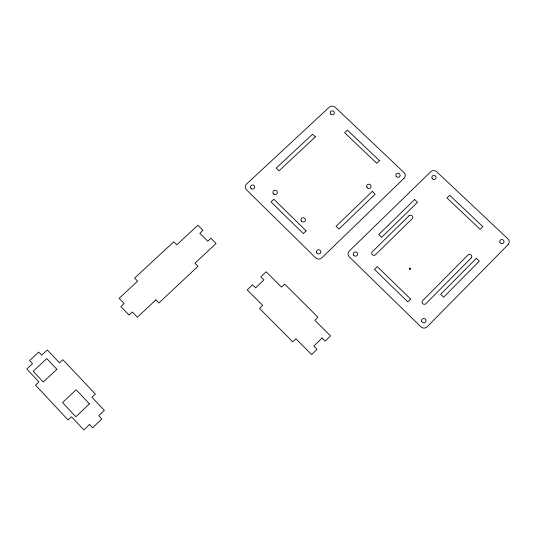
<?xml version="1.0" encoding="UTF-8"?>
<svg xmlns="http://www.w3.org/2000/svg" width="536" height="536" viewBox="0 0 536 536"><rect width="100%" height="100%" fill="white"/><g stroke="black" fill="none" stroke-linecap="round" stroke-linejoin="round"><path stroke-width="0.8" d="M508.095 244.644L427.098 326.846A4.469 4.288 40.1 0 1 420.881 326.786L349.372 256.972A4.362 4.208 22.5 0 1 349.298 250.995L430.783 171.701A4.275 4.013 24 0 1 436.76 171.788L507.793 238.728A4.375 4.094 34.1 0 1 508.095 244.644M471.211 257.963L425.825 303.718A2.218 2.124 36.8 0 1 422.737 303.684A2.218 2.124 36.8 0 1 422.649 300.629L468.042 254.942A2.191 2.07 33.8 0 1 471.09 254.982A2.191 2.07 33.8 0 1 471.211 257.963M476.35 258.305L440.686 294.318L443.661 297.185L479.311 261.126L476.35 258.305M410.61 299.055L407.802 301.869L374.403 269.353L377.223 266.58L410.61 299.055M482.842 226.628L480.149 229.334L446.937 197.931L449.644 195.265L482.842 226.628M322.062 337.988L313.835 346.129L316.99 349.291L311.657 354.577L295.906 338.765L292.763 341.861L259.491 308.428L262.647 305.386L247.21 289.889L252.563 284.77L255.639 287.852L263.893 279.933L260.818 276.864L266.131 271.779L281.554 287.135L284.67 284.127L317.888 317.171L314.779 320.226L330.511 335.891L325.218 341.137L322.062 337.988M409.042 215.78L372.306 251.759A2.184 2.097 25.3 0 0 372.353 254.747A2.184 2.097 25.3 0 0 375.421 254.788L412.151 218.748A2.164 2.05 25.5 0 0 412.07 215.82A2.164 2.05 25.5 0 0 409.042 215.78M414.623 199.539L378.785 234.527L381.686 237.327L417.511 202.293L414.623 199.539M404.077 178.22L321.781 257.87A4.362 4.228 16.8 0 1 315.63 257.796L246.513 189.845A4.295 4.107 2.2 0 1 246.587 184.036L329.285 107.18A4.201 3.933 11.4 0 1 335.208 107.28L403.93 172.478A4.275 4.033 21.2 0 1 404.077 178.22M372.286 191.426L336.052 226.313L338.926 229.107L375.146 194.173L372.286 191.426M306.136 230.849L303.289 233.575L271.008 201.925L273.863 199.238L306.136 230.849M379.508 160.666L376.768 163.286L344.641 132.707L347.388 130.121L379.508 160.666M89.525 424.499L83.837 429.919L71.509 416.747L68.092 419.99L35.53 385.15L38.954 381.96L26.8 368.969L32.495 363.703L29.547 360.56L38.739 352.078L41.687 355.207L47.342 349.975L59.489 362.852L62.88 359.703L95.401 394.127L92.025 397.323L104.339 410.375L98.698 415.755L101.786 419.038L92.614 427.795L89.525 424.499M89.445 403.883L75.831 416.787L62.544 402.596L76.159 389.779L89.445 403.883M155.869 299.872L137.384 317.198L132.325 311.972L129.049 315.041L120.875 306.592L124.158 303.537L119.126 298.344L137.625 281.172L134.616 278.09L173.758 241.81L176.766 244.845L197.878 225.247L202.99 230.359L199.841 233.294L207.78 241.247L210.929 238.299L216.068 243.445L194.97 263.216L198.005 266.278L158.911 302.987L155.869 299.872M315.376 136.874L279.008 170.83L276.208 168.103L312.575 134.194L315.376 136.874M56.876 369.311L43.248 382L33.165 371.234L46.793 358.604L56.876 369.311M301.393 221.08A2.251 2.171 11.5 0 0 305.265 220.745A2.251 2.171 11.5 0 0 302.974 217.67A2.251 2.171 11.5 0 0 301.393 221.08M273.702 194.012A2.238 2.144 6.2 0 0 277.333 192.739A2.238 2.144 6.2 0 0 274.338 190.354A2.238 2.144 6.2 0 0 273.702 194.012M367.086 187.58A2.231 2.117 18.7 0 0 370.905 187.252A2.231 2.117 18.7 0 0 368.594 184.23A2.231 2.117 18.7 0 0 367.086 187.58M316.803 252.878A2.178 2.111 16.5 0 0 320.562 252.925A2.178 2.111 16.5 0 0 318.665 249.729A2.178 2.111 16.5 0 0 316.803 252.878M432.163 178.475A2.137 2.01 24.2 0 0 435.828 178.528A2.137 2.01 24.2 0 0 433.892 175.453A2.137 2.01 24.2 0 0 432.163 178.475M353.606 255.096A2.178 2.104 22.9 0 0 357.365 255.136A2.178 2.104 22.9 0 0 355.442 251.947A2.178 2.104 22.9 0 0 353.606 255.096M499.847 242.125A2.184 2.05 33.9 0 0 503.478 243.103A2.184 2.05 33.9 0 0 502.346 239.592A2.184 2.05 33.9 0 0 499.847 242.125M421.705 321.191A2.231 2.144 39.6 0 0 425.403 322.203A2.231 2.144 39.6 0 0 424.311 318.552A2.231 2.144 39.6 0 0 421.705 321.191M251.089 188.458A2.151 2.057 2.7 0 0 254.694 187.587A2.151 2.057 2.7 0 0 252.088 185.034A2.151 2.057 2.7 0 0 251.089 188.458M330.826 114.181A2.104 1.97 11.5 0 0 334.323 113.351A2.104 1.97 11.5 0 0 331.737 110.892A2.104 1.97 11.5 0 0 330.826 114.181M396.198 176.25A2.137 2.017 20.9 0 0 399.869 176.304A2.137 2.017 20.9 0 0 397.953 173.229A2.137 2.017 20.9 0 0 396.198 176.25M409.303 268.925A0.73 0.704 31 0 0 410.522 269.26A0.73 0.704 31 0 0 410.167 268.067A0.73 0.704 31 0 0 409.303 268.925"/></g></svg>
